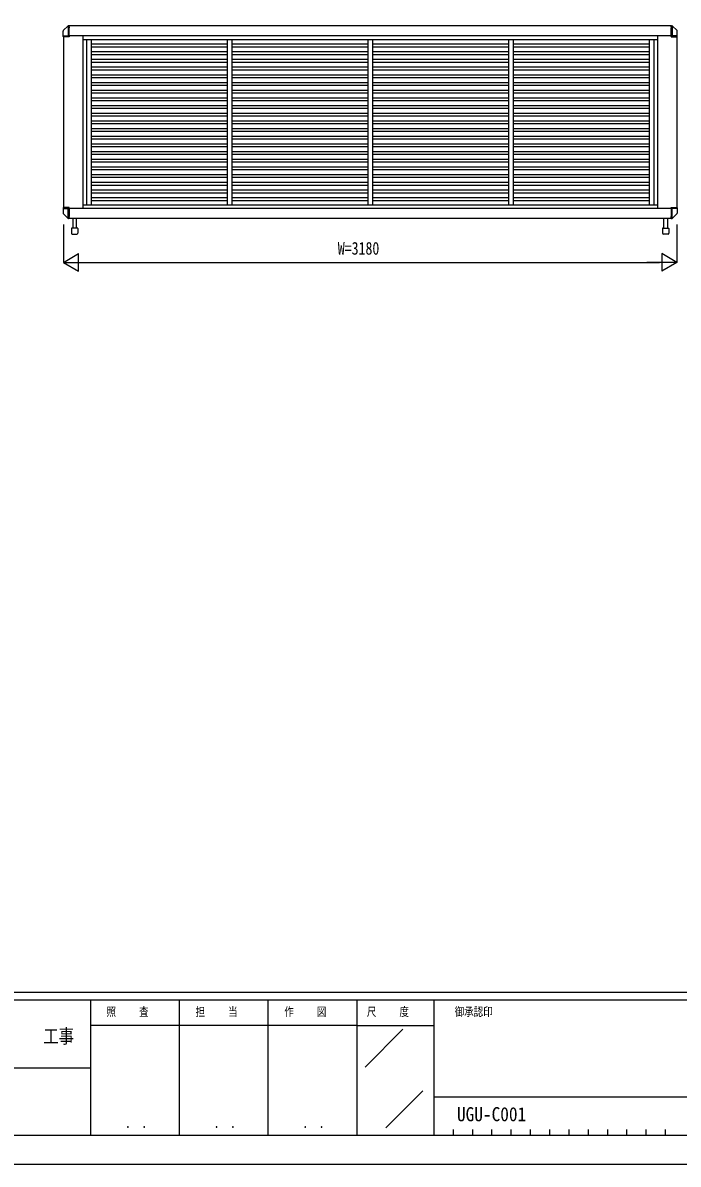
# Model space of a CAD drawing. Units: millimetres, scale not verified. Extents: x -8410 to 8410, y -5940 to 5940.
# Drawn here: x 2239 to 5637, y -5940 to -21 of the extents above; entities that cross this region are included whole.
import ezdxf
from ezdxf.enums import TextEntityAlignment as Align

# ---------------------------------------------------------------- set-up
doc = ezdxf.new("R2010")
doc.units = ezdxf.units.MM
doc.header["$LTSCALE"] = 30
for name, color, linetype in [('0-1_USER1', 3, 'Continuous'), ('0-2_YKK_A1', 4, 'Continuous'), ('0-3_YKK_D', 6, 'Continuous'), ('0-4_YKK_ZWAK', 7, 'Continuous')]:
    doc.layers.add(name, color=color, linetype=linetype)
doc.styles.add('ＭＳ ゴシック', font='')
doc.styles.get('ＭＳ ゴシック').set_extended_font_data('MS Gothic')

msp = doc.modelspace()

# ---------------------------------------------------------------- linework, layer by layer
at = {"layer": '0-2_YKK_A1'}
for p, q in [((2473.34, -36.86), (2448.26, -61.69)), ((2473.36, -36.87), (2473.36, -36.89)), ((2474.32, -36.16), (2474.32, -72.71)), ((2479.04, -35.91), (2474.99, -36.12)), ((2474.99, -36.16), (2474.99, -36.14)), ((2479.04, -41.84), (2479.04, -35.91)), ((5601.04, -36.21), (2479.04, -36.21)), ((2479.04, -41.84), (2479.04, -46.54)), ((2479.04, -72.71), (2479.04, -46.54)), ((5601.04, -35.91), (5605.09, -36.12)), ((5601.04, -41.84), (5601.04, -35.91)), ((5601.04, -41.84), (5601.04, -46.54)), ((5601.04, -72.71), (5601.04, -46.54)), ((5605.09, -36.16), (5605.09, -36.14)), ((5605.76, -36.16), (5605.76, -72.71)), ((5606.72, -36.87), (5606.72, -36.89)), ((5606.74, -36.86), (5631.82, -61.69)), ((2447.54, -70.48), (2447.54, -63.45)), ((2447.54, -80.63), (2447.54, -70.48)), ((2447.54, -88.21), (2447.54, -80.63)), ((2447.54, -92.21), (2447.54, -88.21)), ((2447.54, -88.21), (2473.95, -88.21)), ((2449.4, -93.21), (2448.54, -93.21)), ((2479.04, -93.21), (2449.4, -93.21)), ((2450.04, -93.21), (2450.04, -979.21)), ((2474.13, -88.21), (2473.95, -88.21)), ((2474.13, -88.21), (2479.04, -88.21)), ((2479.04, -88.21), (2479.04, -72.71)), ((5601.04, -88.21), (2479.04, -88.21)), ((2479.04, -92.21), (2479.04, -88.21)), ((2479.04, -92.21), (2479.04, -93.21)), ((2550.04, -88.21), (2550.04, -984.21)), ((2550.04, -108.21), (5230.04, -108.21)), ((2550.04, -108.21), (5530.04, -108.21)), ((2569.54, -108.21), (2569.54, -964.21)), ((2592.54, -108.21), (2592.54, -964.21)), ((3299.04, -108.21), (3299.04, -964.21)), ((3322.04, -108.21), (3322.04, -964.21)), ((4028.54, -108.21), (4028.54, -964.21)), ((4051.54, -108.21), (4051.54, -964.21)), ((4758.04, -108.21), (4758.04, -964.21)), ((4781.04, -108.21), (4781.04, -964.21)), ((5487.54, -108.21), (5487.54, -964.21)), ((5510.54, -108.21), (5510.54, -964.21)), ((5530.04, -88.21), (5530.04, -984.21)), ((5601.04, -88.21), (5601.04, -72.71)), ((5601.04, -92.21), (5601.04, -88.21)), ((5605.95, -88.21), (5601.04, -88.21)), ((5601.04, -92.21), (5601.04, -93.21)), ((5601.04, -93.21), (5630.68, -93.21)), ((5605.95, -88.21), (5606.13, -88.21)), ((5632.54, -88.21), (5606.13, -88.21)), ((5630.04, -93.21), (5630.04, -979.21)), ((5630.68, -93.21), (5631.54, -93.21)), ((5632.54, -70.48), (5632.54, -63.45)), ((5632.54, -80.63), (5632.54, -70.48)), ((5632.54, -88.21), (5632.54, -80.63)), ((5632.54, -92.21), (5632.54, -88.21)), ((2592.54, -130.71), (3299.04, -130.71)), ((2592.54, -145.71), (3299.04, -145.71)), ((2592.54, -170.51), (3299.04, -170.51)), ((3322.04, -130.71), (4028.54, -130.71)), ((3322.04, -145.71), (4028.54, -145.71)), ((3322.04, -170.51), (4028.54, -170.51)), ((4051.54, -130.71), (4758.04, -130.71)), ((4051.54, -145.71), (4758.04, -145.71)), ((4051.54, -170.51), (4758.04, -170.51)), ((4781.04, -130.71), (5487.54, -130.71)), ((4781.04, -145.71), (5487.54, -145.71)), ((4781.04, -170.51), (5487.54, -170.51)), ((2592.54, -185.51), (3299.04, -185.51)), ((2592.54, -210.31), (3299.04, -210.31)), ((2592.54, -225.31), (3299.04, -225.31)), ((3322.04, -185.51), (4028.54, -185.51)), ((3322.04, -210.31), (4028.54, -210.31)), ((3322.04, -225.31), (4028.54, -225.31)), ((4051.54, -185.51), (4758.04, -185.51)), ((4051.54, -210.31), (4758.04, -210.31)), ((4051.54, -225.31), (4758.04, -225.31)), ((4781.04, -185.51), (5487.54, -185.51)), ((4781.04, -210.31), (5487.54, -210.31)), ((4781.04, -225.31), (5487.54, -225.31)), ((2592.54, -250.11), (3299.04, -250.11)), ((2592.54, -265.11), (3299.04, -265.11)), ((2592.54, -289.91), (3299.04, -289.91)), ((3322.04, -250.11), (4028.54, -250.11)), ((3322.04, -265.11), (4028.54, -265.11)), ((3322.04, -289.91), (4028.54, -289.91)), ((4051.54, -250.11), (4758.04, -250.11)), ((4051.54, -265.11), (4758.04, -265.11)), ((4051.54, -289.91), (4758.04, -289.91)), ((4781.04, -250.11), (5487.54, -250.11)), ((4781.04, -265.11), (5487.54, -265.11)), ((4781.04, -289.91), (5487.54, -289.91)), ((2592.54, -304.91), (3299.04, -304.91)), ((2592.54, -329.71), (3299.04, -329.71)), ((2592.54, -344.71), (3299.04, -344.71)), ((3322.04, -304.91), (4028.54, -304.91)), ((3322.04, -329.71), (4028.54, -329.71)), ((3322.04, -344.71), (4028.54, -344.71)), ((4051.54, -304.91), (4758.04, -304.91)), ((4051.54, -329.71), (4758.04, -329.71)), ((4051.54, -344.71), (4758.04, -344.71)), ((4781.04, -304.91), (5487.54, -304.91)), ((4781.04, -329.71), (5487.54, -329.71)), ((4781.04, -344.71), (5487.54, -344.71)), ((2592.54, -369.51), (3299.04, -369.51)), ((2592.54, -384.51), (3299.04, -384.51)), ((2592.54, -409.31), (3299.04, -409.31)), ((3322.04, -369.51), (4028.54, -369.51)), ((3322.04, -384.51), (4028.54, -384.51)), ((3322.04, -409.31), (4028.54, -409.31)), ((4051.54, -369.51), (4758.04, -369.51)), ((4051.54, -384.51), (4758.04, -384.51)), ((4051.54, -409.31), (4758.04, -409.31)), ((4781.04, -369.51), (5487.54, -369.51)), ((4781.04, -384.51), (5487.54, -384.51)), ((4781.04, -409.31), (5487.54, -409.31)), ((2592.54, -424.31), (3299.04, -424.31)), ((2592.54, -449.11), (3299.04, -449.11)), ((2592.54, -464.11), (3299.04, -464.11)), ((3322.04, -424.31), (4028.54, -424.31)), ((3322.04, -449.11), (4028.54, -449.11)), ((3322.04, -464.11), (4028.54, -464.11)), ((4051.54, -424.31), (4758.04, -424.31)), ((4051.54, -449.11), (4758.04, -449.11)), ((4051.54, -464.11), (4758.04, -464.11)), ((4781.04, -424.31), (5487.54, -424.31)), ((4781.04, -449.11), (5487.54, -449.11)), ((4781.04, -464.11), (5487.54, -464.11)), ((2592.54, -488.91), (3299.04, -488.91)), ((2592.54, -503.91), (3299.04, -503.91)), ((2592.54, -528.71), (3299.04, -528.71)), ((3322.04, -488.91), (4028.54, -488.91)), ((3322.04, -503.91), (4028.54, -503.91)), ((3322.04, -528.71), (4028.54, -528.71)), ((4051.54, -488.91), (4758.04, -488.91)), ((4051.54, -503.91), (4758.04, -503.91)), ((4051.54, -528.71), (4758.04, -528.71)), ((4781.04, -488.91), (5487.54, -488.91)), ((4781.04, -503.91), (5487.54, -503.91)), ((4781.04, -528.71), (5487.54, -528.71)), ((2592.54, -543.71), (3299.04, -543.71)), ((2592.54, -568.51), (3299.04, -568.51)), ((2592.54, -583.51), (3299.04, -583.51)), ((3322.04, -543.71), (4028.54, -543.71)), ((3322.04, -568.51), (4028.54, -568.51)), ((3322.04, -583.51), (4028.54, -583.51)), ((4051.54, -543.71), (4758.04, -543.71)), ((4051.54, -568.51), (4758.04, -568.51)), ((4051.54, -583.51), (4758.04, -583.51)), ((4781.04, -543.71), (5487.54, -543.71)), ((4781.04, -568.51), (5487.54, -568.51)), ((4781.04, -583.51), (5487.54, -583.51)), ((2592.54, -608.31), (3299.04, -608.31)), ((2592.54, -623.31), (3299.04, -623.31)), ((2592.54, -648.11), (3299.04, -648.11)), ((3322.04, -608.31), (4028.54, -608.31)), ((3322.04, -623.31), (4028.54, -623.31)), ((3322.04, -648.11), (4028.54, -648.11)), ((4051.54, -608.31), (4758.04, -608.31)), ((4051.54, -623.31), (4758.04, -623.31)), ((4051.54, -648.11), (4758.04, -648.11)), ((4781.04, -608.31), (5487.54, -608.31)), ((4781.04, -623.31), (5487.54, -623.31)), ((4781.04, -648.11), (5487.54, -648.11)), ((2592.54, -663.11), (3299.04, -663.11)), ((2592.54, -687.91), (3299.04, -687.91)), ((2592.54, -702.91), (3299.04, -702.91)), ((3322.04, -663.11), (4028.54, -663.11)), ((3322.04, -687.91), (4028.54, -687.91)), ((3322.04, -702.91), (4028.54, -702.91)), ((4051.54, -663.11), (4758.04, -663.11)), ((4051.54, -687.91), (4758.04, -687.91)), ((4051.54, -702.91), (4758.04, -702.91)), ((4781.04, -663.11), (5487.54, -663.11)), ((4781.04, -687.91), (5487.54, -687.91)), ((4781.04, -702.91), (5487.54, -702.91)), ((2592.54, -727.71), (3299.04, -727.71)), ((2592.54, -742.71), (3299.04, -742.71)), ((2592.54, -767.51), (3299.04, -767.51)), ((3322.04, -727.71), (4028.54, -727.71)), ((3322.04, -742.71), (4028.54, -742.71)), ((3322.04, -767.51), (4028.54, -767.51)), ((4051.54, -727.71), (4758.04, -727.71)), ((4051.54, -742.71), (4758.04, -742.71)), ((4051.54, -767.51), (4758.04, -767.51)), ((4781.04, -727.71), (5487.54, -727.71)), ((4781.04, -742.71), (5487.54, -742.71)), ((4781.04, -767.51), (5487.54, -767.51)), ((2592.54, -782.51), (3299.04, -782.51)), ((2592.54, -807.31), (3299.04, -807.31)), ((2592.54, -822.31), (3299.04, -822.31)), ((3322.04, -782.51), (4028.54, -782.51)), ((3322.04, -807.31), (4028.54, -807.31)), ((3322.04, -822.31), (4028.54, -822.31)), ((4051.54, -782.51), (4758.04, -782.51)), ((4051.54, -807.31), (4758.04, -807.31)), ((4051.54, -822.31), (4758.04, -822.31)), ((4781.04, -782.51), (5487.54, -782.51)), ((4781.04, -807.31), (5487.54, -807.31)), ((4781.04, -822.31), (5487.54, -822.31)), ((2592.54, -847.11), (3299.04, -847.11)), ((2592.54, -862.11), (3299.04, -862.11)), ((2592.54, -886.91), (3299.04, -886.91)), ((3322.04, -847.11), (4028.54, -847.11)), ((3322.04, -862.11), (4028.54, -862.11)), ((3322.04, -886.91), (4028.54, -886.91)), ((4051.54, -847.11), (4758.04, -847.11)), ((4051.54, -862.11), (4758.04, -862.11)), ((4051.54, -886.91), (4758.04, -886.91)), ((4781.04, -847.11), (5487.54, -847.11)), ((4781.04, -862.11), (5487.54, -862.11)), ((4781.04, -886.91), (5487.54, -886.91)), ((2592.54, -901.91), (3299.04, -901.91)), ((2592.54, -926.71), (3299.04, -926.71)), ((2592.54, -941.71), (3299.04, -941.71)), ((3322.04, -901.91), (4028.54, -901.91)), ((3322.04, -926.71), (4028.54, -926.71)), ((3322.04, -941.71), (4028.54, -941.71)), ((4051.54, -901.91), (4758.04, -901.91)), ((4051.54, -926.71), (4758.04, -926.71)), ((4051.54, -941.71), (4758.04, -941.71)), ((4781.04, -901.91), (5487.54, -901.91)), ((4781.04, -926.71), (5487.54, -926.71)), ((4781.04, -941.71), (5487.54, -941.71)), ((2447.54, -980.21), (2447.54, -984.21)), ((2447.54, -984.21), (2447.54, -991.79)), ((2447.54, -984.21), (2473.95, -984.21)), ((2447.54, -991.79), (2447.54, -1001.93)), ((2447.54, -1001.93), (2447.54, -1008.97)), ((2449.4, -979.21), (2448.54, -979.21)), ((2479.04, -979.21), (2449.4, -979.21)), ((2474.13, -984.21), (2473.95, -984.21)), ((2474.13, -984.21), (2479.04, -984.21)), ((2474.32, -1036.26), (2474.32, -999.7)), ((2479.04, -980.21), (2479.04, -979.21)), ((2479.04, -980.21), (2479.04, -984.21)), ((5601.04, -984.21), (2479.04, -984.21)), ((2479.04, -984.21), (2479.04, -999.7)), ((2479.04, -999.7), (2479.04, -1025.87)), ((2550.04, -964.21), (5530.04, -964.21)), ((5601.04, -979.21), (5630.68, -979.21)), ((5601.04, -980.21), (5601.04, -979.21)), ((5601.04, -980.21), (5601.04, -984.21)), ((5601.04, -984.21), (5601.04, -999.7)), ((5605.95, -984.21), (5601.04, -984.21)), ((5601.04, -999.7), (5601.04, -1025.87)), ((5605.76, -1036.26), (5605.76, -999.7)), ((5605.95, -984.21), (5606.13, -984.21)), ((5632.54, -984.21), (5606.13, -984.21)), ((5630.68, -979.21), (5631.54, -979.21)), ((5632.54, -980.21), (5632.54, -984.21)), ((5632.54, -984.21), (5632.54, -991.79)), ((5632.54, -991.79), (5632.54, -1001.93)), ((5632.54, -1001.93), (5632.54, -1008.97)), ((2473.34, -1035.55), (2448.26, -1010.73)), ((2473.36, -1035.55), (2473.36, -1035.53)), ((2474.99, -1036.26), (2474.99, -1036.28)), ((2479.04, -1036.51), (2474.99, -1036.3)), ((2479.04, -1030.58), (2479.04, -1025.87)), ((2479.04, -1030.58), (2479.04, -1036.51)), ((5601.04, -1036.21), (2479.04, -1036.21)), ((2497.54, -1036.21), (2497.54, -1086.21)), ((2516.54, -1086.21), (2516.54, -1036.21)), ((5563.54, -1086.21), (5563.54, -1036.21)), ((5582.54, -1036.21), (5582.54, -1086.21)), ((5601.04, -1030.58), (5601.04, -1025.87)), ((5601.04, -1030.58), (5601.04, -1036.51)), ((5601.04, -1036.51), (5605.09, -1036.3)), ((5605.09, -1036.26), (5605.09, -1036.28)), ((5606.72, -1035.55), (5606.72, -1035.53)), ((5606.74, -1035.55), (5631.82, -1010.73)), ((2490.49, -1087.21), (2490.49, -1112.21)), ((2522.59, -1086.21), (2491.49, -1086.21)), ((2494.49, -1116.21), (2519.59, -1116.21)), ((2523.59, -1087.21), (2523.59, -1112.21)), ((5556.49, -1087.21), (5556.49, -1112.21)), ((5557.49, -1086.21), (5588.59, -1086.21)), ((5585.59, -1116.21), (5560.49, -1116.21)), ((5589.59, -1087.21), (5589.59, -1112.21))]:
    msp.add_line(p, q, dxfattribs=at)
for points in [[(2474.32, -72.81), (2474.31, -73.57), (2474.27, -77.15), (2474.23, -80.69), (2474.2, -82.99), (2474.17, -85.24), (2474.14, -87.59), (2474.13, -88.21)], [(5605.76, -72.81), (5605.77, -73.57), (5605.81, -77.15), (5605.85, -80.69), (5605.88, -82.99), (5605.91, -85.24), (5605.94, -87.59), (5605.95, -88.21)], [(2474.32, -999.61), (2474.31, -998.85), (2474.27, -995.27), (2474.23, -991.73), (2474.2, -989.43), (2474.17, -987.18), (2474.14, -984.83), (2474.13, -984.21)], [(5605.76, -999.61), (5605.77, -998.85), (5605.81, -995.27), (5605.85, -991.73), (5605.88, -989.43), (5605.91, -987.18), (5605.94, -984.83), (5605.95, -984.21)]]:
    msp.add_lwpolyline(points, dxfattribs=at)
for centre, radius, start, end in [((2475.12, -38.62), 2.5, 93.12962, 135.58389), ((5604.96, -38.62), 2.5, 44.41611, 86.87038), ((2450.04, -63.45), 2.5, 135.33594, 180), ((2448.54, -92.21), 1, 180, 270), ((5631.54, -92.21), 1, 270, 0), ((5630.04, -63.45), 2.5, 0, 44.66406), ((2448.54, -980.21), 1, 90, 180), ((5631.54, -980.21), 1, 0, 90), ((2450.04, -1008.97), 2.5, 180, 224.66406), ((2475.12, -1033.8), 2.5, 224.41611, 266.87038), ((5604.96, -1033.8), 2.5, 273.12962, 315.58389), ((5630.04, -1008.97), 2.5, 315.33594, 0), ((2491.49, -1087.21), 1, 90, 180), ((2494.49, -1112.21), 4, 180, 270), ((2519.59, -1112.21), 4, 270, 0), ((2522.59, -1087.21), 1, 0, 90), ((5557.49, -1087.21), 1, 90, 180), ((5560.49, -1112.21), 4, 180, 270), ((5585.59, -1112.21), 4, 270, 0), ((5588.59, -1087.21), 1, 0, 90)]:
    msp.add_arc(centre, radius, start, end, dxfattribs=at)
at = {"layer": '0-3_YKK_D'}
for p, q in [((2450.04, -1066.21), (2450.04, -1264.14)), ((5630.04, -1066.21), (5630.04, -1264.14)), ((2450.04, -1263.14), (2527.98, -1218.14)), ((2527.98, -1308.14), (2527.98, -1218.14)), ((5630.04, -1263.14), (5552.1, -1218.14)), ((5552.1, -1218.14), (5552.1, -1308.14)), ((2450.04, -1263.14), (2527.98, -1308.14)), ((2450.04, -1263.14), (2605.92, -1263.14)), ((2540.04, -1263.14), (5540.04, -1263.14)), ((5630.04, -1263.14), (5474.16, -1263.14)), ((5630.04, -1263.14), (5552.1, -1308.14))]:
    msp.add_line(p, q, dxfattribs=at)
at = {"layer": '0-4_YKK_ZWAK'}
for p, q in [((7790.04, -5050), (-7809.96, -5050)), ((2590.04, -5090), (-9.96, -5090)), ((3050.04, -5090), (3050.04, -5790)), ((3510.04, -5090), (3510.04, -5790)), ((3970.04, -5090), (3970.04, -5790)), ((4370.04, -5090), (3970.04, -5090)), ((6435.04, -5090), (4370.04, -5090)), ((4370.04, -5090), (4370.04, -5790)), ((3970.04, -5220), (2590.04, -5220)), ((3970.04, -5220), (4370.04, -5220)), ((4014.21, -5436.58), (4210.07, -5240.72)), ((-9.96, -5440), (2590.04, -5440)), ((4121.34, -5751.98), (4313.78, -5559.54)), ((4370.04, -5590), (6435.04, -5590)), ((-9.96, -5790), (2590.04, -5790)), ((2590.04, -5790), (3970.04, -5790)), ((3970.04, -5790), (4370.04, -5790)), ((4370.04, -5790), (6435.04, -5790)), ((4470.04, -5760), (4470.04, -5790)), ((4570.04, -5760), (4570.04, -5790)), ((4670.04, -5760), (4670.04, -5790)), ((4770.04, -5760), (4770.04, -5790)), ((4870.04, -5760), (4870.04, -5790)), ((4970.04, -5760), (4970.04, -5790)), ((5070.04, -5760), (5070.04, -5790)), ((5170.04, -5760), (5170.04, -5790)), ((5270.04, -5760), (5270.04, -5790)), ((5370.04, -5760), (5370.04, -5790)), ((5470.04, -5760), (5470.04, -5790)), ((5570.04, -5760), (5570.04, -5790))]:
    msp.add_line(p, q, dxfattribs=at)
msp.add_lwpolyline([(-8410, -5940), (8410, -5940), (8410, 5940), (-8410, 5940)], close=True, dxfattribs=at)
msp.add_lwpolyline([(3970.04, -5090), (2590.04, -5090), (2590.04, -5790)], dxfattribs=at)

# ---------------------------------------------------------------- texts
at = {"layer": '0-1_USER1', "style": 'ＭＳ ゴシック', "width": 0.9}
msp.add_text('UGU-C001', height=73.31, dxfattribs=at).set_placement((4490.21, -5739.41), align=Align.BOTTOM_LEFT)
at = {"layer": '0-3_YKK_D', "style": 'ＭＳ ゴシック', "width": 0.8}
msp.add_text('W=3180', height=65.98, dxfattribs=at).set_placement((3872.04, -1243.14), align=Align.BOTTOM_LEFT)
at = {"layer": '0-4_YKK_ZWAK', "style": 'ＭＳ ゴシック', "width": 0.8}
for s, height, p in [('照     査', 43.99, (2672.84, -5185)), ('担     当', 43.99, (3134.44, -5185)), ('作     図', 43.99, (3594.44, -5185)), ('尺     度', 43.99, (4022.84, -5185)), ('御承認印', 43.99, (4478.28, -5185)), ('工事', 73.31, (2344.67, -5334.93)), ('． ．', 51.83, (2770, -5768.7)), ('． ．', 51.83, (3230, -5768.7)), ('． ．', 51.83, (3690, -5768.7))]:
    msp.add_text(s, height=height, dxfattribs=at).set_placement(p, align=Align.BOTTOM_LEFT)

doc.saveas('drawing.dxf')
